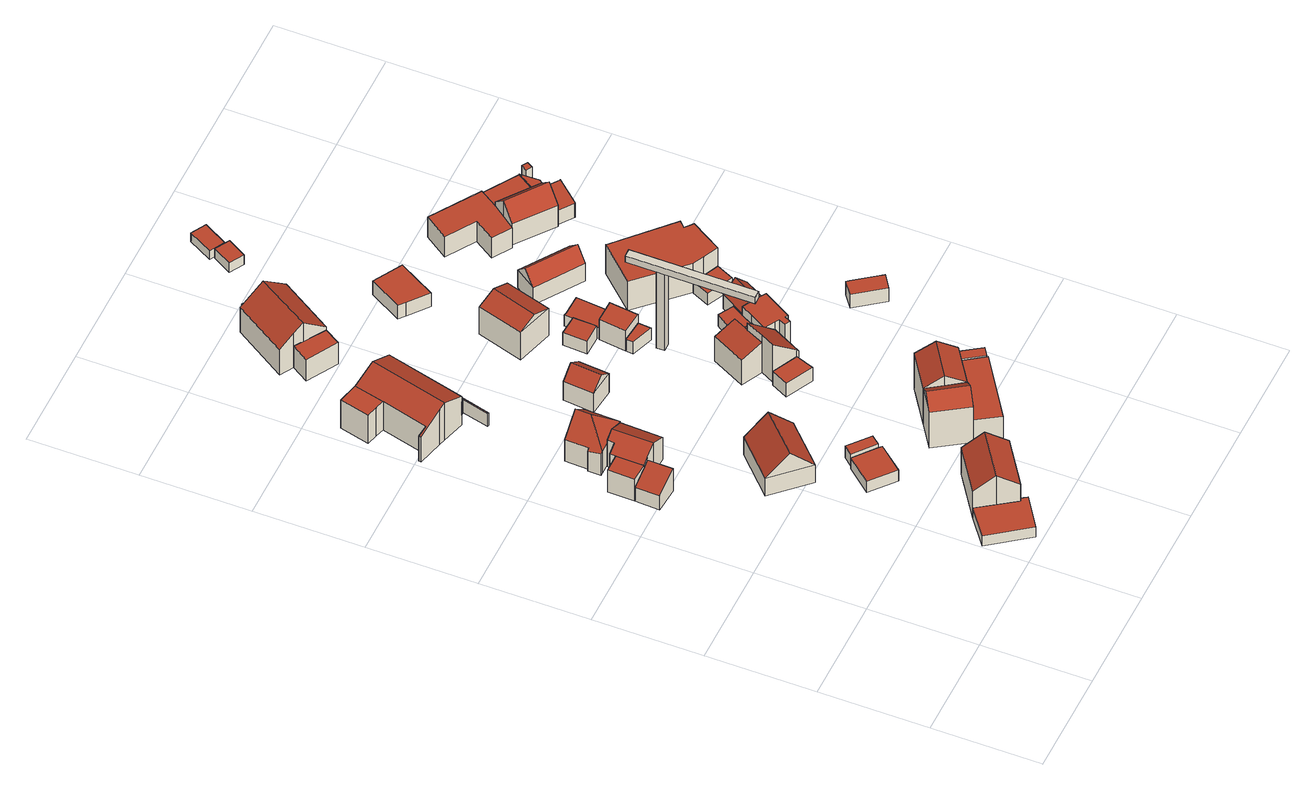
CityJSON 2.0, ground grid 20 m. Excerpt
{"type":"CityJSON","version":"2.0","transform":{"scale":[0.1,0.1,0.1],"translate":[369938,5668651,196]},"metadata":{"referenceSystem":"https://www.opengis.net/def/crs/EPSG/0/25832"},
"CityObjects":{
"building1":{"type":"Building","attributes":{"Gemeindeschluessel":"05120000","function":"31001_1010","roofType":"1000","measuredHeight":2.47},"address":[{"country":"Germany","locality":"Remscheid","thoroughfareNumber":"31","thoroughfareName":"Küppelstein"}],"geometry":[{"type":"Solid","lod":"2","boundaries":[[[[0,1,2,3]],[[4,5,1,0]],[[6,7,5,4]],[[8,9,7,6]],[[10,11,9,8]],[[3,2,11,10]],[[8,6,4,0,3,10]],[[1,5,7,9,11,2]]]],"semantics":{"surfaces":[{"type":"WallSurface"},{"type":"RoofSurface"},{"type":"GroundSurface"}],"values":[[0,0,0,0,0,0,1,2]]}}]},
"building2":{"type":"Building","attributes":{"Gemeindeschluessel":"05120000","function":"31001_1010"},"address":[{"country":"Germany","locality":"Remscheid","thoroughfareNumber":"15","thoroughfareName":"Küppelstein"}],"children":["building2-1","building2-2","building2-3"]},
"building2-1":{"type":"BuildingPart","attributes":{"roofType":"3100","measuredHeight":7.16},"parents":["building2"],"geometry":[{"type":"MultiSurface","lod":"2","boundaries":[[[12,13,14,15]],[[16,17,13,12]],[[18,19,17,16]],[[20,21,19,18]],[[22,23,21,20]],[[24,25,23,22]],[[26,27,25,24]],[[28,29,27,26]],[[18,16,12,15,30,28,26,20]],[[24,22,20,26]],[[14,13,17,19,21,23,25,27,29,31]],[[15,14,31,30]],[[30,32,33,28]],[[31,29,33,32]]],"semantics":{"surfaces":[{"type":"WallSurface"},{"type":"RoofSurface"},{"type":"GroundSurface"},{"type":"ClosureSurface"}],"values":[0,0,0,0,0,0,0,0,1,1,2,3,0,3]}}]},
"building2-2":{"type":"BuildingPart","attributes":{"roofType":"1000","measuredHeight":5.18},"parents":["building2"],"geometry":[{"type":"Solid","lod":"2","boundaries":[[[[34,35,36,37]],[[15,14,35,34]],[[15,34,37,30]],[[35,14,31,36]],[[30,31,14,15]],[[37,36,38,32,31,30]],[[31,32,38,36]]]],"semantics":{"surfaces":[{"type":"WallSurface"},{"type":"RoofSurface"},{"type":"GroundSurface"},{"type":"ClosureSurface"}],"values":[[0,0,1,2,3,0,3]]}}]},
"building2-3":{"type":"BuildingPart","attributes":{"roofType":"2100","measuredHeight":5.42},"parents":["building2"],"geometry":[{"type":"MultiSurface","lod":"2","boundaries":[[[38,36,39,40]],[[41,42,29,33]],[[40,39,42,41]],[[33,38,40,41]],[[36,29,42,39]],[[31,36,31,32]],[[33,29,31,32]],[[32,31,36,38]]],"semantics":{"surfaces":[{"type":"WallSurface"},{"type":"RoofSurface"},{"type":"GroundSurface"},{"type":"ClosureSurface"}],"values":[0,0,0,1,2,0,3,3]}}]},
"building3":{"type":"Building","attributes":{"Gemeindeschluessel":"05120000","function":"31001_1010","roofType":"3100","measuredHeight":8.51},"address":[{"country":"Germany","locality":"Remscheid","thoroughfareNumber":"30","thoroughfareName":"Küppelstein"}],"geometry":[{"type":"Solid","lod":"2","boundaries":[[[[43,44,45,46]],[[47,48,44,43]],[[49,50,48,47]],[[46,45,50,49]],[[43,51,47]],[[49,52,46]],[[46,52,51,43]],[[47,51,52,49]],[[44,48,50,45]]]],"semantics":{"surfaces":[{"type":"WallSurface"},{"type":"RoofSurface"},{"type":"GroundSurface"}],"values":[[0,0,0,0,0,0,1,1,2]]}}]},
"building4":{"type":"Building","attributes":{"Gemeindeschluessel":"05120000","function":"31001_1010","roofType":"5000","measuredHeight":8.81},"address":[{"country":"Germany","locality":"Remscheid","thoroughfareNumber":"13","thoroughfareName":"Küppelstein"}],"geometry":[{"type":"Solid","lod":"2","boundaries":[[[[53,54,55,56]],[[57,58,54,53]],[[59,60,58,57]],[[61,62,60,59]],[[63,64,62,61]],[[65,66,64,63]],[[67,68,66,65]],[[69,70,68,67]],[[56,55,70,69]],[[63,61,59,57,53,56,71]],[[56,69,67,71]],[[67,65,63,71]],[[54,58,60,62,64,66,68,70,55]]]],"semantics":{"surfaces":[{"type":"WallSurface"},{"type":"RoofSurface"},{"type":"GroundSurface"}],"values":[[0,0,0,0,0,0,0,0,0,1,1,1,2]]}}]},
"building5":{"type":"Building","attributes":{"Gemeindeschluessel":"05120000","function":"31001_1010","roofType":"3100","measuredHeight":9.13},"address":[{"country":"Germany","locality":"Remscheid","thoroughfareNumber":"31","thoroughfareName":"Küppelstein"}],"geometry":[{"type":"Solid","lod":"2","boundaries":[[[[72,2,73,74]],[[75,76,2,72]],[[77,78,76,75]],[[79,80,78,77]],[[81,1,80,79]],[[74,73,1,81]],[[75,72,74,77]],[[81,79,77,74]],[[2,76,78,80,1,73]]]],"semantics":{"surfaces":[{"type":"WallSurface"},{"type":"RoofSurface"},{"type":"GroundSurface"}],"values":[[0,0,0,0,0,0,1,1,2]]}}]},
"building6":{"type":"Building","attributes":{"Gemeindeschluessel":"05120000","function":"31001_2463","roofType":"1000","measuredHeight":2.66},"geometry":[{"type":"Solid","lod":"2","boundaries":[[[[82,83,84,85]],[[86,87,83,82]],[[88,89,87,86]],[[90,91,89,88]],[[85,84,91,90]],[[88,86,82,85,90]],[[83,87,89,91,84]]]],"semantics":{"surfaces":[{"type":"WallSurface"},{"type":"RoofSurface"},{"type":"GroundSurface"}],"values":[[0,0,0,0,0,1,2]]}}]},
"building7":{"type":"Building","attributes":{"Gemeindeschluessel":"05120000","function":"31001_2054","roofType":"1000","measuredHeight":2.77},"address":[{"country":"Germany","locality":"Remscheid","thoroughfareNumber":"9997","thoroughfareName":"Küppelstein"}],"geometry":[{"type":"Solid","lod":"2","boundaries":[[[[92,93,94,95]],[[96,97,93,92]],[[98,99,97,96]],[[95,94,99,98]],[[96,92,95,98]],[[93,97,99,94]]]],"semantics":{"surfaces":[{"type":"WallSurface"},{"type":"RoofSurface"},{"type":"GroundSurface"}],"values":[[0,0,0,0,1,2]]}}]},
"building8":{"type":"Building","attributes":{"Gemeindeschluessel":"05120000","function":"51009_1610","roofType":"1000","measuredHeight":2.97},"geometry":[{"type":"Solid","lod":"2","boundaries":[[[[100,101,102,103]],[[104,105,101,100]],[[106,107,105,104]],[[103,102,107,106]],[[104,100,103,106]],[[101,105,107,102]]]],"semantics":{"surfaces":[{"type":"WallSurface"},{"type":"RoofSurface"},{"type":"GroundSurface"}],"values":[[0,0,0,0,1,2]]}}]},
"building9":{"type":"Building","attributes":{"Gemeindeschluessel":"05120000","function":"31001_1010"},"address":[{"country":"Germany","locality":"Remscheid","thoroughfareNumber":"10","thoroughfareName":"Küppelstein"}],"children":["building9-1","building9-2"]},
"building9-1":{"type":"BuildingPart","attributes":{"roofType":"3100","measuredHeight":8.85},"parents":["building9"],"geometry":[{"type":"Solid","lod":"2","boundaries":[[[[108,109,110,111]],[[112,113,109,108]],[[114,115,113,112]],[[116,117,118,119]],[[120,121,117,116]],[[122,123,121,120]],[[124,125,123,122]],[[126,127,125,124]],[[111,110,127,126]],[[119,114,112,108,111,126,124,116]],[[122,120,116,124]],[[109,113,115,118,117,121,123,125,127,110]],[[118,115,114,119]]]],"semantics":{"surfaces":[{"type":"WallSurface"},{"type":"RoofSurface"},{"type":"GroundSurface"},{"type":"ClosureSurface"}],"values":[[0,0,0,0,0,0,0,0,0,1,1,2,3]]}}]},
"building9-2":{"type":"BuildingPart","attributes":{"roofType":"1000","measuredHeight":6.74},"parents":["building9"],"geometry":[{"type":"Solid","lod":"2","boundaries":[[[[128,129,130,131]],[[119,118,129,128]],[[132,133,115,114]],[[131,130,133,132]],[[114,119,128,131,132]],[[129,118,115,133,130]],[[114,115,118,119]]]],"semantics":{"surfaces":[{"type":"WallSurface"},{"type":"RoofSurface"},{"type":"GroundSurface"},{"type":"ClosureSurface"}],"values":[[0,0,0,0,1,2,3]]}}]},
"building10":{"type":"Building","attributes":{"Gemeindeschluessel":"05120000","function":"51009_1610","roofType":"1000","measuredHeight":3.36},"geometry":[{"type":"Solid","lod":"2","boundaries":[[[[134,135,136,137]],[[100,138,135,134]],[[103,139,138,100]],[[140,141,139,103]],[[137,136,141,140]],[[103,100,134,137,140]],[[135,138,139,141,136]]]],"semantics":{"surfaces":[{"type":"WallSurface"},{"type":"RoofSurface"},{"type":"GroundSurface"}],"values":[[0,0,0,0,0,1,2]]}}]},
"building11":{"type":"Building","attributes":{"Gemeindeschluessel":"05120000","function":"31001_1010","roofType":"3100","measuredHeight":6.53},"address":[{"country":"Germany","locality":"Remscheid","thoroughfareNumber":"11","thoroughfareName":"Küppelstein"}],"geometry":[{"type":"Solid","lod":"2","boundaries":[[[[142,143,144,145]],[[146,147,143,142]],[[148,149,147,146]],[[145,144,149,148]],[[142,150,146]],[[148,151,145]],[[145,151,150,142]],[[146,150,151,148]],[[143,147,149,144]]]],"semantics":{"surfaces":[{"type":"WallSurface"},{"type":"RoofSurface"},{"type":"GroundSurface"}],"values":[[0,0,0,0,0,0,1,1,2]]}}]},
"building12":{"type":"Building","attributes":{"Gemeindeschluessel":"05120000","function":"31001_2463","roofType":"1000","measuredHeight":5.09},"address":[{"country":"Germany","locality":"Remscheid","thoroughfareNumber":"8","thoroughfareName":"Küppelstein"}],"geometry":[{"type":"Solid","lod":"2","boundaries":[[[[152,153,154,155]],[[156,157,153,152]],[[158,159,157,156]],[[155,154,159,158]],[[156,152,155,158]],[[153,157,159,154]]]],"semantics":{"surfaces":[{"type":"WallSurface"},{"type":"RoofSurface"},{"type":"GroundSurface"}],"values":[[0,0,0,0,1,2]]}}]},
"building13":{"type":"Building","attributes":{"Gemeindeschluessel":"05120000","function":"31001_1010"},"address":[{"country":"Germany","locality":"Remscheid","thoroughfareNumber":"29","thoroughfareName":"Küppelstein"}],"children":["building13-1","building13-2"]},
"building13-1":{"type":"BuildingPart","attributes":{"roofType":"3100","measuredHeight":10.76},"parents":["building13"],"geometry":[{"type":"MultiSurface","lod":"2","boundaries":[[[160,161,162,163]],[[164,165,166,167]],[[168,169,165,164]],[[170,171,169,168]],[[163,162,171,170]],[[160,163,170,168,172]],[[164,167,172,168]],[[161,173,166,165,169,171,162]],[[172,174,160]],[[173,161,175,160,174]],[[167,166,173,172],[174,173,166,167]],[[166,173,174,167]]],"semantics":{"surfaces":[{"type":"WallSurface"},{"type":"RoofSurface"},{"type":"GroundSurface"},{"type":"ClosureSurface"}],"values":[0,0,0,0,0,1,1,2,0,3,0,3]}}]},
"building13-2":{"type":"BuildingPart","attributes":{"roofType":"3100","measuredHeight":10.73},"address":[{"country":"Germany","locality":"Remscheid","thoroughfareNumber":"29","thoroughfareName":"Küppelstein"}],"parents":["building13"],"geometry":[{"type":"MultiSurface","lod":"2","boundaries":[[[176,177,161,160]],[[178,179,177,176]],[[167,166,179,178]],[[160,180,176]],[[178,181,167]],[[167,181,180,160]],[[176,180,181,178]],[[161,177,179,166]],[[160,161,173,174]],[[174,173,166,167]]],"semantics":{"surfaces":[{"type":"WallSurface"},{"type":"RoofSurface"},{"type":"GroundSurface"},{"type":"ClosureSurface"}],"values":[0,0,0,0,0,1,1,2,3,3]}}]},
"building14":{"type":"Building","attributes":{"Gemeindeschluessel":"05120000","function":"31001_2463","roofType":"1000","measuredHeight":3.24},"address":[{"country":"Germany","locality":"Remscheid","thoroughfareNumber":"28","thoroughfareName":"Küppelstein"}],"geometry":[{"type":"Solid","lod":"2","boundaries":[[[[182,183,184,185]],[[186,187,183,182]],[[188,189,187,186]],[[185,184,189,188]],[[186,182,185,188]],[[183,187,189,184]]]],"semantics":{"surfaces":[{"type":"WallSurface"},{"type":"RoofSurface"},{"type":"GroundSurface"}],"values":[[0,0,0,0,1,2]]}}]},
"building15":{"type":"Building","attributes":{"Gemeindeschluessel":"05120000","function":"31001_2081","roofType":"1000","measuredHeight":6.2},"address":[{"country":"Germany","locality":"Remscheid","thoroughfareNumber":"29","thoroughfareName":"Küppelstein"}],"geometry":[{"type":"Solid","lod":"2","boundaries":[[[[190,191,192,193]],[[194,195,191,190]],[[196,197,195,194]],[[198,199,197,196]],[[200,201,199,198]],[[193,192,201,200]],[[198,196,194,190,193,200]],[[191,195,197,199,201,192]]]],"semantics":{"surfaces":[{"type":"WallSurface"},{"type":"RoofSurface"},{"type":"GroundSurface"}],"values":[[0,0,0,0,0,0,1,2]]}}]},
"building16":{"type":"Building","geometry":[{"type":"Solid","lod":"2","boundaries":[[[[202,203,204,205]],[[206,207,208,209]],[[208,209,205,204]],[[207,206,202,203]],[[208,207,203,204]],[[209,206,202,205]],[[210,211,212,213]],[[214,215,216,217]],[[212,216,217,213]],[[211,215,214,210]],[[217,214,210,213]],[[216,215,211,212]]]]}]},
"building17":{"type":"Building","attributes":{"Gemeindeschluessel":"05120000","function":"31001_1010"},"address":[{"country":"Germany","locality":"Remscheid","thoroughfareNumber":"28","thoroughfareName":"Küppelstein"}],"children":["building17-1","building17-2","building17-3"]},
"building17-1":{"type":"BuildingPart","attributes":{"roofType":"1000","measuredHeight":8.84},"parents":["building17"],"geometry":[{"type":"MultiSurface","lod":"2","boundaries":[[[218,219,220,221]],[[222,223,224,225]],[[226,227,223,222]],[[228,229,227,226]],[[221,220,229,228]],[[226,222,225,230,218,221,228]],[[219,231,224,223,227,229,220]],[[230,232,233,219,218]],[[231,219,233,232]],[[225,234,235,230]],[[224,231,236,235,234]]],"semantics":{"surfaces":[{"type":"WallSurface"},{"type":"RoofSurface"},{"type":"GroundSurface"},{"type":"ClosureSurface"}],"values":[0,0,0,0,0,1,2,0,3,0,3]}}]},
"building17-2":{"type":"BuildingPart","attributes":{"roofType":"2100","measuredHeight":7.17},"parents":["building17"],"geometry":[{"type":"MultiSurface","lod":"2","boundaries":[[[237,238,239,240]],[[241,242,238,237]],[[240,239,219,233]],[[241,237,240,233]],[[238,242,219,239]],[[232,231,235,243,241]],[[233,219,231,232]],[[243,235,231,242]]],"semantics":{"surfaces":[{"type":"WallSurface"},{"type":"RoofSurface"},{"type":"GroundSurface"},{"type":"ClosureSurface"}],"values":[0,0,0,1,2,0,3,3]}}]},
"building17-3":{"type":"BuildingPart","attributes":{"roofType":"1000","measuredHeight":3.61},"parents":["building17"],"geometry":[{"type":"Solid","lod":"2","boundaries":[[[[244,245,242,243]],[[234,224,245,244]],[[244,243,235,234]],[[242,245,224,231]],[[243,242,231,235]],[[235,231,224,234]]]],"semantics":{"surfaces":[{"type":"WallSurface"},{"type":"RoofSurface"},{"type":"GroundSurface"},{"type":"ClosureSurface"}],"values":[[0,0,1,2,3,3]]}}]},
"building18":{"type":"Building","attributes":{"Gemeindeschluessel":"05120000","function":"31001_1010"},"address":[{"country":"Germany","locality":"Remscheid","thoroughfareNumber":"8","thoroughfareName":"Küppelstein"}],"children":["building18-1","building18-2"]},
"building18-1":{"type":"BuildingPart","attributes":{"roofType":"3100","measuredHeight":9.48},"parents":["building18"],"geometry":[{"type":"MultiSurface","lod":"2","boundaries":[[[246,154,247,248]],[[249,250,154,246]],[[251,252,250,249]],[[253,153,254,255]],[[248,247,153,253]],[[253,255,256,248]],[[251,249,246,248,256]],[[154,250,252,257,254,153,247]],[[256,258,259,260,261,257,252,251]],[[261,260,259,258]],[[255,254,257,256],[258,261,262,263]],[[262,261,258,263]]],"semantics":{"surfaces":[{"type":"WallSurface"},{"type":"RoofSurface"},{"type":"GroundSurface"},{"type":"ClosureSurface"}],"values":[0,0,0,0,0,1,1,2,0,3,0,3]}}]},
"building18-2":{"type":"BuildingPart","attributes":{"roofType":"1000","measuredHeight":2.63},"address":[{"country":"Germany","locality":"Remscheid","thoroughfareNumber":"8","thoroughfareName":"Küppelstein"}],"parents":["building18"],"geometry":[{"type":"MultiSurface","lod":"2","boundaries":[[[264,265,266,267]],[[263,262,265,264]],[[267,266,260,259]],[[263,264,267,259]],[[265,262,260,266]],[[259,260,261,258]],[[258,261,262,263]]],"semantics":{"surfaces":[{"type":"WallSurface"},{"type":"RoofSurface"},{"type":"GroundSurface"},{"type":"ClosureSurface"}],"values":[0,0,0,1,2,3,3]}}]},
"building19":{"type":"Building","attributes":{"Gemeindeschluessel":"05120000","function":"31001_2723","roofType":"1000","measuredHeight":2.92},"address":[{"country":"Germany","locality":"Remscheid","thoroughfareNumber":"7","thoroughfareName":"Küppelstein"}],"geometry":[{"type":"Solid","lod":"2","boundaries":[[[[268,269,270,271]],[[272,273,269,268]],[[274,275,273,272]],[[276,277,275,274]],[[271,270,277,276]],[[274,272,268,271,276]],[[269,273,275,277,270]]]],"semantics":{"surfaces":[{"type":"WallSurface"},{"type":"RoofSurface"},{"type":"GroundSurface"}],"values":[[0,0,0,0,0,1,2]]}}]},
"building20":{"type":"Building","attributes":{"Gemeindeschluessel":"05120000","function":"31001_2724","roofType":"1000","measuredHeight":2.79},"address":[{"country":"Germany","locality":"Remscheid","thoroughfareNumber":"24","thoroughfareName":"Küppelstein"}],"geometry":[{"type":"Solid","lod":"2","boundaries":[[[[278,279,280,281]],[[282,283,279,278]],[[284,285,283,282]],[[281,280,285,284]],[[282,278,281,284]],[[279,283,285,280]]]],"semantics":{"surfaces":[{"type":"WallSurface"},{"type":"RoofSurface"},{"type":"GroundSurface"}],"values":[[0,0,0,0,1,2]]}}]},
"building21":{"type":"Building","attributes":{"Gemeindeschluessel":"05120000","function":"31001_1010","roofType":"3100","measuredHeight":7.96},"address":[{"country":"Germany","locality":"Remscheid","thoroughfareNumber":"9","thoroughfareName":"Küppelstein"}],"geometry":[{"type":"Solid","lod":"2","boundaries":[[[[286,287,288,289]],[[290,291,287,286]],[[292,293,291,290]],[[289,288,293,292]],[[286,294,290]],[[292,295,289]],[[289,295,294,286]],[[290,294,295,292]],[[287,291,293,288]]]],"semantics":{"surfaces":[{"type":"WallSurface"},{"type":"RoofSurface"},{"type":"GroundSurface"}],"values":[[0,0,0,0,0,0,1,1,2]]}}]},
"building22":{"type":"Building","attributes":{"Gemeindeschluessel":"05120000","function":"31001_2724","roofType":"1000","measuredHeight":4.81},"address":[{"country":"Germany","locality":"Remscheid","thoroughfareNumber":"24","thoroughfareName":"Küppelstein"}],"geometry":[{"type":"Solid","lod":"2","boundaries":[[[[296,297,298,299]],[[300,279,297,296]],[[301,280,279,300]],[[299,298,280,301]],[[300,296,299,301]],[[297,279,280,298]]]],"semantics":{"surfaces":[{"type":"WallSurface"},{"type":"RoofSurface"},{"type":"GroundSurface"}],"values":[[0,0,0,0,1,2]]}}]},
"building23":{"type":"Building","attributes":{"Gemeindeschluessel":"05120000","function":"31001_2081","roofType":"1000","measuredHeight":6.39},"address":[{"country":"Germany","locality":"Remscheid","thoroughfareNumber":"29","thoroughfareName":"Küppelstein"}],"geometry":[{"type":"Solid","lod":"2","boundaries":[[[[302,303,304,305]],[[306,307,303,302]],[[308,309,307,306]],[[310,311,309,308]],[[305,304,311,310]],[[308,306,302,305,310]],[[303,307,309,311,304]]]],"semantics":{"surfaces":[{"type":"WallSurface"},{"type":"RoofSurface"},{"type":"GroundSurface"}],"values":[[0,0,0,0,0,1,2]]}}]},
"building24":{"type":"Building","attributes":{"Gemeindeschluessel":"05120000","function":"31001_1010","roofType":"1000","measuredHeight":2.68},"address":[{"country":"Germany","locality":"Remscheid","thoroughfareNumber":"24","thoroughfareName":"Küppelstein"}],"geometry":[{"type":"Solid","lod":"2","boundaries":[[[[312,313,314,315]],[[316,317,313,312]],[[318,319,317,316]],[[320,321,319,318]],[[322,323,321,320]],[[324,325,323,322]],[[326,327,325,324]],[[315,314,327,326]],[[324,322,320,318,316,312,315,326]],[[313,317,319,321,323,325,327,314]]]],"semantics":{"surfaces":[{"type":"WallSurface"},{"type":"RoofSurface"},{"type":"GroundSurface"}],"values":[[0,0,0,0,0,0,0,0,1,2]]}}]},
"building25":{"type":"Building","attributes":{"Gemeindeschluessel":"05120000","function":"31001_1010"},"address":[{"country":"Germany","locality":"Remscheid","thoroughfareNumber":"26","thoroughfareName":"Küppelstein"}],"children":["building25-1","building25-2","building25-3"]},
"building25-1":{"type":"BuildingPart","attributes":{"roofType":"1000","measuredHeight":5.07},"parents":["building25"],"geometry":[{"type":"MultiSurface","lod":"2","boundaries":[[[328,329,330,331]],[[332,333,329,328]],[[334,335,333,332]],[[336,337,335,334]],[[338,339,340,341]],[[342,343,339,338]],[[344,345,343,342]],[[331,330,345,344]],[[342,338,341,346,336,334,332,328,331,344]],[[329,333,335,337,347,340,339,343,345,330]],[[346,347,337,348,349,350,351,336]],[[351,350,349,348]],[[352,353,354,355,356,340,347,346]],[[341,357,358]],[[359,355,354,353,352]],[[358,357,356,355,359]]],"semantics":{"surfaces":[{"type":"WallSurface"},{"type":"RoofSurface"},{"type":"GroundSurface"},{"type":"ClosureSurface"}],"values":[0,0,0,0,0,0,0,0,1,2,0,3,0,0,3,3]}}]},
"building25-2":{"type":"BuildingPart","attributes":{"roofType":"3100","measuredHeight":5.78},"address":[{"country":"Germany","locality":"Remscheid","thoroughfareNumber":"26","thoroughfareName":"Küppelstein"}],"parents":["building25"],"geometry":[{"type":"MultiSurface","lod":"2","boundaries":[[[360,361,362,363]],[[364,365,361,360]],[[366,367,365,364]],[[357,356,367,366]],[[357,366,364,368]],[[360,363,353,368,364]],[[354,362,361,365,367,356,355]],[[352,359,368]],[[353,354,355,359,352]],[[363,369,350,353]],[[362,354,349,370]],[[370,349,350,369]],[[368,355,359,358]],[[358,359,355,356,357]]],"semantics":{"surfaces":[{"type":"WallSurface"},{"type":"RoofSurface"},{"type":"GroundSurface"},{"type":"ClosureSurface"}],"values":[0,0,0,0,1,1,2,0,3,0,0,3,0,3]}}]},
"building25-3":{"type":"BuildingPart","attributes":{"roofType":"1000","measuredHeight":2.86},"address":[{"country":"Germany","locality":"Remscheid","thoroughfareNumber":"26","thoroughfareName":"Küppelstein"}],"parents":["building25"],"geometry":[{"type":"MultiSurface","lod":"2","boundaries":[[[369,370,371,372]],[[373,374,348,351]],[[372,371,374,373]],[[351,350,369,372,373]],[[370,349,348,374,371]],[[350,375,349,370,369]],[[351,348,349,350]]],"semantics":{"surfaces":[{"type":"WallSurface"},{"type":"RoofSurface"},{"type":"GroundSurface"},{"type":"ClosureSurface"}],"values":[0,0,0,1,2,3,3]}}]},
"building26":{"type":"Building","attributes":{"Gemeindeschluessel":"05120000","function":"31001_2463","roofType":"1000","measuredHeight":3.26},"address":[{"country":"Germany","locality":"Remscheid","thoroughfareNumber":"20","thoroughfareName":"Küppelstein"}],"geometry":[{"type":"Solid","lod":"2","boundaries":[[[[376,377,378,379]],[[380,381,377,376]],[[382,383,381,380]],[[384,385,383,382]],[[379,378,385,384]],[[382,380,376,379,384]],[[377,381,383,385,378]]]],"semantics":{"surfaces":[{"type":"WallSurface"},{"type":"RoofSurface"},{"type":"GroundSurface"}],"values":[[0,0,0,0,0,1,2]]}}]},
"building27":{"type":"Building","attributes":{"Gemeindeschluessel":"05120000","function":"31001_1010","roofType":"3100","measuredHeight":6.5},"address":[{"country":"Germany","locality":"Remscheid","thoroughfareNumber":"7","thoroughfareName":"Küppelstein"}],"geometry":[{"type":"Solid","lod":"2","boundaries":[[[[386,387,388,389]],[[390,391,387,386]],[[392,393,391,390]],[[389,388,393,392]],[[386,394,390]],[[392,395,389]],[[389,395,394,386]],[[390,394,395,392]],[[387,391,393,388]]]],"semantics":{"surfaces":[{"type":"WallSurface"},{"type":"RoofSurface"},{"type":"GroundSurface"}],"values":[[0,0,0,0,0,0,1,1,2]]}}]},
"building28":{"type":"Building","attributes":{"Gemeindeschluessel":"05120000","function":"31001_2463","roofType":"1000","measuredHeight":2.63},"address":[{"country":"Germany","locality":"Remscheid","thoroughfareNumber":"24","thoroughfareName":"Küppelstein"}],"geometry":[{"type":"Solid","lod":"2","boundaries":[[[[396,397,398,399]],[[400,401,397,396]],[[402,403,401,400]],[[404,405,403,402]],[[399,398,405,404]],[[402,400,396,399,404]],[[397,401,403,405,398]]]],"semantics":{"surfaces":[{"type":"WallSurface"},{"type":"RoofSurface"},{"type":"GroundSurface"}],"values":[[0,0,0,0,0,1,2]]}}]},
"building29":{"type":"Building","attributes":{"Gemeindeschluessel":"05120000","function":"31001_1010","roofType":"1000","measuredHeight":6.86},"address":[{"country":"Germany","locality":"Remscheid","thoroughfareNumber":"24","thoroughfareName":"Küppelstein"}],"geometry":[{"type":"Solid","lod":"2","boundaries":[[[[406,407,408,409]],[[410,411,407,406]],[[412,413,411,410]],[[414,415,413,412]],[[416,417,415,414]],[[418,419,417,416]],[[420,421,419,418]],[[422,423,421,420]],[[424,425,423,422]],[[409,408,425,424]],[[422,420,418,416,414,412,410,406,409,424]],[[407,411,413,415,417,419,421,423,425,408]]]],"semantics":{"surfaces":[{"type":"WallSurface"},{"type":"RoofSurface"},{"type":"GroundSurface"}],"values":[[0,0,0,0,0,0,0,0,0,0,1,2]]}}]},
"building30":{"type":"Building","attributes":{"Gemeindeschluessel":"05120000","function":"31001_1313","roofType":"1000","measuredHeight":2.3},"address":[{"country":"Germany","locality":"Remscheid","thoroughfareNumber":"8","thoroughfareName":"Küppelstein"}],"geometry":[{"type":"Solid","lod":"2","boundaries":[[[[426,427,428,429]],[[430,431,427,426]],[[432,433,431,430]],[[429,428,433,432]],[[430,426,429,432]],[[427,431,433,428]]]],"semantics":{"surfaces":[{"type":"WallSurface"},{"type":"RoofSurface"},{"type":"GroundSurface"}],"values":[[0,0,0,0,1,2]]}}]},
"building31":{"type":"Building","attributes":{"Gemeindeschluessel":"05120000","function":"31001_2463","roofType":"1000","measuredHeight":3.24},"address":[{"country":"Germany","locality":"Remscheid","thoroughfareNumber":"25","thoroughfareName":"Küppelstein"}],"geometry":[{"type":"Solid","lod":"2","boundaries":[[[[434,435,436,437]],[[438,439,435,434]],[[440,441,439,438]],[[442,443,441,440]],[[444,445,443,442]],[[437,436,445,444]],[[442,440,438,434,437,444]],[[435,439,441,443,445,436]]]],"semantics":{"surfaces":[{"type":"WallSurface"},{"type":"RoofSurface"},{"type":"GroundSurface"}],"values":[[0,0,0,0,0,0,1,2]]}}]},
"building32":{"type":"Building","attributes":{"Gemeindeschluessel":"05120000","function":"31001_1313","roofType":"1000","measuredHeight":2.03},"address":[{"country":"Germany","locality":"Remscheid","thoroughfareNumber":"8","thoroughfareName":"Küppelstein"}],"geometry":[{"type":"Solid","lod":"2","boundaries":[[[[446,447,448,449]],[[450,451,447,446]],[[452,453,451,450]],[[449,448,453,452]],[[450,446,449,452]],[[447,451,453,448]]]],"semantics":{"surfaces":[{"type":"WallSurface"},{"type":"RoofSurface"},{"type":"GroundSurface"}],"values":[[0,0,0,0,1,2]]}}]},
"building33":{"type":"Building","attributes":{"Gemeindeschluessel":"05120000","function":"31001_1010","roofType":"1000","measuredHeight":4.74},"address":[{"country":"Germany","locality":"Remscheid","thoroughfareNumber":"20","thoroughfareName":"Küppelstein"}],"geometry":[{"type":"Solid","lod":"2","boundaries":[[[[454,455,456,457]],[[458,459,455,454]],[[460,461,459,458]],[[462,463,461,460]],[[464,465,463,462]],[[466,467,465,464]],[[457,456,467,466]],[[464,462,460,458,454,457,466]],[[455,459,461,463,465,467,456]]]],"semantics":{"surfaces":[{"type":"WallSurface"},{"type":"RoofSurface"},{"type":"GroundSurface"}],"values":[[0,0,0,0,0,0,0,1,2]]}}]},
"building34":{"type":"Building","attributes":{"Gemeindeschluessel":"05120000","function":"31001_1010","roofType":"3100","measuredHeight":7.82},"address":[{"country":"Germany","locality":"Remscheid","thoroughfareNumber":"20","thoroughfareName":"Küppelstein"}],"geometry":[{"type":"Solid","lod":"2","boundaries":[[[[468,469,470,471]],[[472,473,469,468]],[[474,475,473,472]],[[476,477,475,474]],[[478,479,477,476]],[[471,470,479,478]],[[471,478,476,468]],[[474,472,468,476]],[[469,473,475,477,479,470]]]],"semantics":{"surfaces":[{"type":"WallSurface"},{"type":"RoofSurface"},{"type":"GroundSurface"}],"values":[[0,0,0,0,0,0,1,1,2]]}}]},
"building35":{"type":"Building","attributes":{"Gemeindeschluessel":"05120000","function":"31001_1010","roofType":"1000","measuredHeight":3.11},"address":[{"country":"Germany","locality":"Remscheid","thoroughfareNumber":"20","thoroughfareName":"Küppelstein"}],"geometry":[{"type":"Solid","lod":"2","boundaries":[[[[480,481,482,483]],[[484,485,481,480]],[[486,487,485,484]],[[483,482,487,486]],[[484,480,483,486]],[[481,485,487,482]]]],"semantics":{"surfaces":[{"type":"WallSurface"},{"type":"RoofSurface"},{"type":"GroundSurface"}],"values":[[0,0,0,0,1,2]]}}]},
"building36":{"type":"Building","attributes":{"Gemeindeschluessel":"05120000","function":"51009_1610","roofType":"1000","measuredHeight":3.45},"geometry":[{"type":"Solid","lod":"2","boundaries":[[[[488,489,490,491]],[[492,493,489,488]],[[494,495,493,492]],[[496,497,495,494]],[[498,499,497,496]],[[500,501,499,498]],[[491,490,501,500]],[[498,496,494,492,488,491,500]],[[489,493,495,497,499,501,490]]]],"semantics":{"surfaces":[{"type":"WallSurface"},{"type":"RoofSurface"},{"type":"GroundSurface"}],"values":[[0,0,0,0,0,0,0,1,2]]}}]},
"building37":{"type":"Building","attributes":{"Gemeindeschluessel":"05120000","function":"51009_1610","roofType":"1000","measuredHeight":3.05},"geometry":[{"type":"Solid","lod":"2","boundaries":[[[[502,503,504,505]],[[506,507,503,502]],[[508,509,507,506]],[[505,504,509,508]],[[506,502,505,508]],[[503,507,509,504]]]],"semantics":{"surfaces":[{"type":"WallSurface"},{"type":"RoofSurface"},{"type":"GroundSurface"}],"values":[[0,0,0,0,1,2]]}}]},
"building38":{"type":"Building","attributes":{"Gemeindeschluessel":"05120000","function":"31001_2723","roofType":"1000","measuredHeight":2.92},"address":[{"country":"Germany","locality":"Remscheid","thoroughfareNumber":"1","thoroughfareName":"Küppelstein"}],"geometry":[{"type":"Solid","lod":"2","boundaries":[[[[510,511,512,513]],[[514,515,511,510]],[[516,517,515,514]],[[513,512,517,516]],[[514,510,513,516]],[[511,515,517,512]]]],"semantics":{"surfaces":[{"type":"WallSurface"},{"type":"RoofSurface"},{"type":"GroundSurface"}],"values":[[0,0,0,0,1,2]]}}]}
},
"vertices":[
[295,56,37],[295,56,13],[250,121,13],[250,121,37],[300,60,37],[300,60,13],[308,48,37],[308,48,13],[252,10,37],[252,10,13],[199,82,37],[199,82,13],
[86,692,81],[86,692,29],[86,681,29],[86,681,81],[103,691,91],[103,691,29],[104,704,91],[104,704,29],[121,704,101],[121,704,29],[157,704,81],[157,704,29],[154,628,81],[154,628,29],[120,629,101],[120,629,29],[97,630,88],[97,630,29],[85,630,81],[85,630,29],[85,630,78],[97,630,83],
[52,681,81],[52,681,29],[51,632,29],[51,632,81],[51,632,62],
[49,587,29],[49,587,62],[96,584,83],[96,584,29],
[200,378,78],[200,378,36],[271,448,36],[271,448,78],[140,440,78],[140,440,36],[210,509,78],[210,509,36],[170,409,121],[240,479,121],
[79,704,83],[79,704,32],[83,704,32],[83,704,83],[79,728,79],[79,728,32],[83,728,83],[83,728,32],[85,771,83],[85,771,32],[122,769,120],[122,769,32],[159,768,83],[159,768,32],[157,704,83],[157,704,32],[104,704,83],[104,704,32],[121,740,120],
[250,121,76],[272,89,13],[272,89,105],[332,177,76],[332,177,13],[354,145,105],[354,145,13],[377,112,76],[377,112,13],[295,56,76],
[296,308,55],[296,308,29],[257,340,29],[257,340,55],[301,303,55],[301,303,29],[263,258,55],[263,258,29],[219,295,55],[219,295,29],
[309,324,63],[309,324,35],[271,356,35],[271,356,63],[296,308,63],[296,308,35],[257,340,63],[257,340,35],
[115,963,68],[115,963,38],[112,964,38],[112,964,68],[102,913,68],[102,913,38],[99,914,68],[99,914,38],
[8,996,70],[8,996,11],[7,991,11],[7,991,70],[25,991,78],[25,991,11],[48,1076,78],[48,1076,11],[105,1120,99],[105,1120,11],[62,1132,11],[62,1132,78],[147,1109,78],[147,1109,11],[109,964,78],[109,964,11],[67,976,99],[67,976,11],[55,979,93],[55,979,11],
[24,1141,78],[24,1141,11],[10,1086,11],[10,1086,78],[31,1081,78],[31,1081,11],
[153,1108,68],[153,1108,34],[147,1109,34],[147,1109,68],[115,963,34],[112,964,34],[109,964,68],[109,964,34],
[248,764,82],[248,764,37],[253,820,37],[253,820,82],[198,769,82],[198,769,37],[203,825,82],[203,825,37],[223,766,103],[228,823,103],
[168,1230,64],[168,1230,13],[115,1264,13],[115,1264,64],[151,1201,64],[151,1201,13],[95,1233,64],[95,1233,13],
[447,217,101],[447,217,16],[512,261,16],[512,261,101],[472,321,101],[472,321,16],[406,277,16],[406,277,101],[492,291,123],[492,291,16],[511,262,102],[511,262,16],[426,247,123],[426,247,16],[426,247,101],[447,217,22],
[401,186,101],[401,186,16],[361,246,101],[361,246,16],[424,201,123],[383,261,123],
[410,502,76],[410,502,44],[364,525,44],[364,525,76],[398,469,76],[398,469,44],[348,494,76],[348,494,44],
[512,261,69],[512,261,7],[447,217,7],[447,217,69],[539,222,69],[539,222,7],[540,220,69],[540,220,7],[428,145,69],[428,145,7],[401,186,69],[401,186,7],
[365,710,240],[365,710,60],[350,710,60],[350,710,240],[365,725,240],[365,725,60],[350,725,60],[350,725,240],[350,780,240],[365,780,240],[365,550,240],[350,550,240],[350,780,255],[365,780,255],[365,550,255],[350,550,255],
[376,549,139],[376,549,51],[364,525,51],[364,525,139],[441,554,87],[441,554,51],[422,565,51],[422,565,108],[413,500,87],[413,500,51],[410,502,91],[410,502,51],[392,582,139],[392,582,51],[392,582,123],[376,549,123],[422,565,87],[392,582,87],[392,582,68],
[369,630,109],[369,630,51],[338,568,51],[338,568,109],[407,611,122],[407,611,51],[407,611,87],
[439,595,87],[439,595,51],
[115,1264,94],[130,1254,13],[130,1254,108],[91,1278,72],[91,1278,13],[152,1375,72],[152,1375,13],[168,1230,72],[229,1327,13],[229,1327,72],[190,1351,108],[190,1351,13],[190,1351,42],[170,1363,42],[170,1363,16],[190,1351,16],[229,1327,16],[229,1327,42],
[243,1350,42],[243,1350,16],[185,1387,16],[185,1387,42],
[336,866,85],[336,866,55],[299,868,55],[299,868,85],[335,828,85],[335,828,55],[334,823,85],[334,823,55],[297,824,85],[297,824,55],
[369,765,83],[369,765,55],[328,769,55],[328,769,83],[367,741,83],[367,741,55],[327,756,83],[327,756,55],
[315,900,113],[315,900,48],[340,984,48],[340,984,113],[248,920,113],[248,920,48],[273,1005,113],[273,1005,48],[281,910,128],[307,994,128],
[375,818,103],[375,818,55],[334,819,55],[334,819,103],[369,765,103],[328,769,103],
[554,232,72],[554,232,8],[526,273,8],[526,273,72],[539,222,72],[539,222,8],[512,261,72],[512,261,8],[511,262,72],[511,262,8],
[335,828,83],[335,828,57],[334,823,57],[334,823,83],[336,866,83],[336,866,57],[337,882,83],[337,882,57],[343,881,83],[343,881,57],[381,880,83],[381,880,57],[375,818,83],[375,818,57],[334,819,83],[334,819,57],
[448,550,105],[448,550,54],[442,538,54],[442,538,105],[441,554,105],[441,554,54],[422,565,105],[422,565,54],[439,595,105],[439,595,54],[463,541,105],[463,541,54],[493,593,54],[493,593,105],[458,544,105],[458,544,54],[452,532,105],[452,532,54],[451,617,105],[451,617,54],[439,595,57],[451,617,57],[451,617,85],[439,595,85],[465,610,105],[451,617,89],[451,617,56],[472,605,56],[493,593,56],[493,593,89],[480,601,105],[472,605,105],
[477,662,89],[477,662,56],[463,638,56],[463,638,89],[498,650,114],[498,650,56],[518,638,89],[518,638,56],[472,605,114],[463,638,85],[463,638,57],
[437,653,57],[437,653,85],[407,611,85],[407,611,57],[451,617,78],
[347,1173,68],[347,1173,36],[295,1203,36],[295,1203,68],[308,1105,68],[308,1105,36],[273,1134,68],[273,1134,36],[261,1144,68],[261,1144,36],
[467,929,100],[467,929,59],[384,985,59],[384,985,100],[441,890,100],[441,890,59],[358,946,100],[358,946,59],[454,909,124],[371,966,124],
[506,709,86],[506,709,59],[486,719,59],[486,719,86],[534,696,86],[534,696,59],[519,664,86],[519,664,59],[471,687,86],[471,687,59],
[471,863,129],[471,863,60],[468,866,60],[468,866,129],[562,778,129],[562,778,60],[564,776,129],[564,776,60],[554,765,129],[554,765,60],[568,753,129],[568,753,60],[534,696,129],[534,696,60],[506,709,129],[506,709,60],[486,719,129],[486,719,60],[407,800,129],[407,800,60],
[311,1463,37],[311,1463,14],[285,1478,14],[285,1478,37],[291,1429,37],[291,1429,14],[265,1444,37],[265,1444,14],
[603,493,71],[603,493,39],[599,498,39],[599,498,71],[630,457,71],[630,457,39],[638,445,71],[638,445,39],[613,428,71],[613,428,39],[575,480,71],[575,480,39],
[334,1515,30],[334,1515,10],[307,1530,10],[307,1530,30],[309,1471,30],[309,1471,10],[282,1486,30],[282,1486,10],
[516,1106,106],[516,1106,58],[428,1164,58],[428,1164,106],[495,1073,106],[495,1073,58],[461,1028,106],[461,1028,58],[427,1050,106],[427,1050,58],[451,1087,106],[451,1087,58],[399,1121,106],[399,1121,58],
[478,1051,144],[478,1051,65],[461,1028,65],[461,1028,115],[495,1073,115],[495,1073,65],[563,1022,115],[563,1022,65],[546,1000,144],[546,1000,65],[529,977,115],[529,977,65],
[577,1067,102],[577,1067,71],[516,1106,71],[516,1106,102],[553,1030,102],[553,1030,71],[495,1073,102],[495,1073,71],
[569,1018,103],[569,1018,69],[563,1022,69],[563,1022,103],[592,1001,103],[592,1001,69],[593,1001,103],[593,1001,69],[555,958,103],[555,958,69],[554,958,103],[554,958,69],[529,977,103],[529,977,69],
[578,1031,104],[578,1031,73],[577,1067,73],[577,1067,104],[569,1018,104],[569,1018,73],[553,1030,104],[553,1030,73],
[605,1064,105],[605,1064,76],[595,1070,76],[595,1070,105],[598,1053,105],[598,1053,76],[588,1059,105],[588,1059,76]
]}
